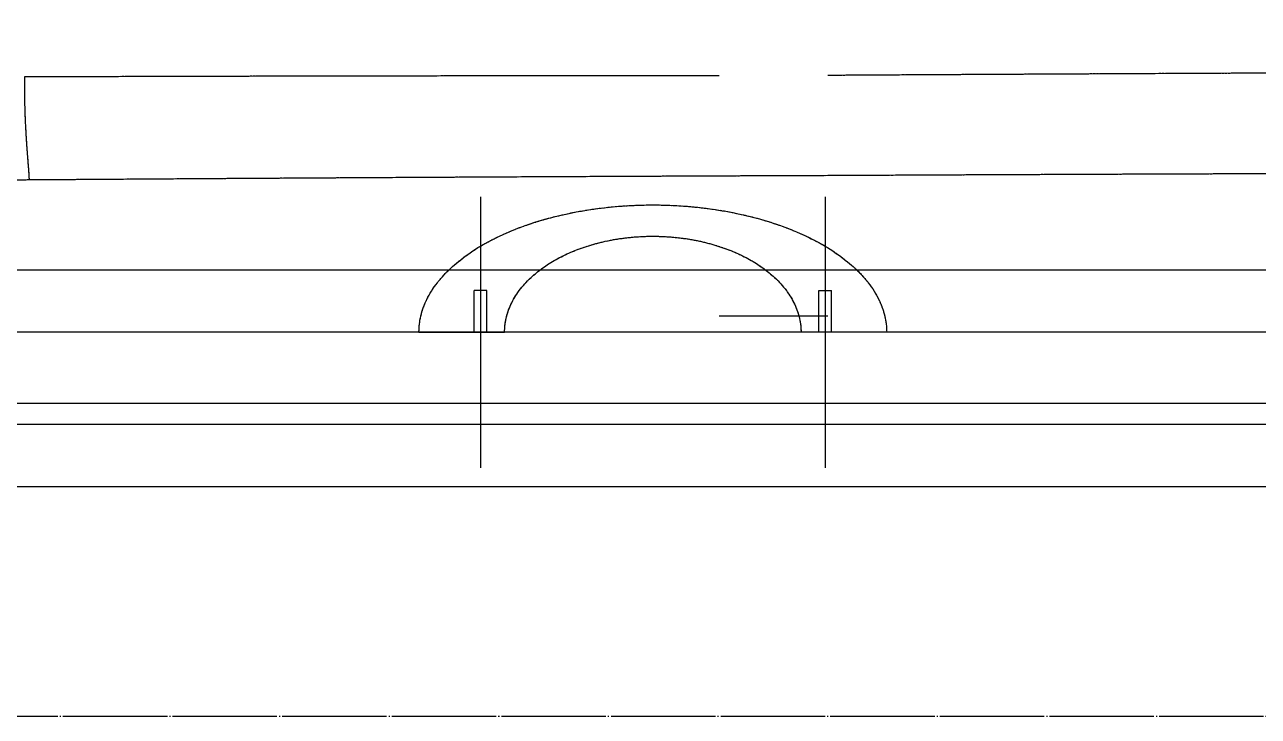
# Model space of a CAD drawing. Header units: millimetres. Extents: x 18456 to 179493, y -203649 to 469211.
# Drawn here: x 120464 to 121054, y -36871 to -36539 of the extents above; entities that cross this region are included whole.
import ezdxf

# ---------------------------------------------------------------- set-up
doc = ezdxf.new("R2010")
doc.units = ezdxf.units.MM
doc.linetypes.add('X-평면도(기본형)$0$CEN', pattern=[52.5, 50, -1, 0.5, -1])
doc.linetypes.add('X-평면도(기본형)$0$HIDDENX2', pattern=[0.75, 0.5, -0.25])
for name, color, linetype, true_color in [('X-평면도(기본형)$0$CEN', 1, 'X-평면도(기본형)$0$CEN', 0xff0000), ('X-평면도(기본형)$0$FIN', 9, 'Continuous', 0x808080), ('X-평면도(기본형)$0$FUR', 6, 'Continuous', 0xff00ff), ('X-평면도(기본형)$0$MC', 7, 'Continuous', 0x7f7fff), ('X-평면도(기본형)$0$W1', 2, 'Continuous', 0xffff00)]:
    doc.layers.add(name, color=color, linetype=linetype, true_color=true_color)

# ---------------------------------------------------------------- blocks, each defined once
blk = doc.blocks.new('X-평면도(기본형)$0$SB1703 1500')
at = {"layer": 'X-평면도(기본형)$0$FUR', "color": 1, "true_color": 0xff0000}
for p, q in [((607.5, 701.17), (607.5, 830.98)), ((772.5, 701.17), (772.5, 830.98))]:
    blk.add_line(p, q, dxfattribs=at)
at = {"layer": 'X-평면도(기본형)$0$FUR', "color": 8, "linetype": 'X-평면도(기본형)$0$HIDDENX2', "ltscale": 2, "true_color": 0x808080}
for p, q in [((607.5, 701.17), (607.5, 830.98)), ((772.5, 701.17), (772.5, 830.98)), ((578, 766.08), (610.5, 766.08)), ((604.5, 766.08), (604.5, 746)), ((610.5, 766.08), (619, 766.08)), ((610.5, 766.08), (610.5, 746)), ((769.5, 766.08), (761, 766.08)), ((802, 766.08), (769.5, 766.08)), ((769.5, 766.08), (769.5, 746)), ((775.5, 766.08), (775.5, 746)), ((610.5, 746), (604.5, 746)), ((769.5, 746), (775.5, 746))]:
    blk.add_line(p, q, dxfattribs=at)
at = {"layer": 'X-평면도(기본형)$0$FUR'}
for p, q in [((578, 766.08), (610.5, 766.08)), ((604.5, 766.08), (604.5, 746)), ((610.5, 766.08), (619, 766.08)), ((610.5, 766.08), (610.5, 746)), ((769.5, 766.08), (761, 766.08)), ((802, 766.08), (769.5, 766.08)), ((769.5, 766.08), (769.5, 746)), ((775.5, 766.08), (775.5, 746)), ((610.5, 746), (604.5, 746)), ((769.5, 746), (775.5, 746))]:
    blk.add_line(p, q, dxfattribs=at)
at = {"layer": 'X-평면도(기본형)$0$FUR', "color": 8, "linetype": 'X-평면도(기본형)$0$HIDDENX2', "ltscale": 2, "true_color": 0x808080}
for points, degree in [([(1500, 800), (750, 800), (0, 800)], 2), ([(106.13, 766.08), (692.17, 766.08), (1278.21, 766.08)], 2), ([(106.13, 736.37), (496.82, 736.37), (887.51, 736.37), (1278.21, 736.37)], 3), ([(604.95, 691.06), (796.86, 691.76), (988.58, 693.14)], 2), ([(988.58, 693.14), (988.58, 691.32), (988.58, 689.49), (990.82, 669.87), (990.82, 656.75), (990.82, 643.63)], 5), ([(206.07, 689.73), (405.57, 690.03), (604.95, 691.06)], 2)]:
    blk.add_open_spline(points, degree=degree, dxfattribs=at)
at = {"layer": 'X-평면도(기본형)$0$FUR'}
for points in [[(1500, 800), (750, 800), (0, 800)], [(106.13, 766.08), (692.17, 766.08), (1278.21, 766.08)]]:
    blk.add_open_spline(points, degree=2, dxfattribs=at)
for points in [[(802, 766.08), (802, 705.08), (690, 705.08), (578, 705.08), (578, 766.08)], [(761, 766.08), (761, 720.08), (690, 720.08), (619, 720.08), (619, 766.08)]]:
    blk.add_rational_spline(points, [1, 0.707106781187, 1, 0.707106781187, 1], degree=2, knots=[0, 0, 0, 1.570796, 1.570796, 3.141593, 3.141593, 3.141593], dxfattribs=at)
at = {"layer": 'X-평면도(기본형)$0$FUR', "color": 8, "linetype": 'X-평면도(기본형)$0$HIDDENX2', "ltscale": 2, "true_color": 0x808080}
for points in [[(802, 766.08), (802, 705.08), (690, 705.08), (578, 705.08), (578, 766.08)], [(761, 766.08), (761, 720.08), (690, 720.08), (619, 720.08), (619, 766.08)]]:
    blk.add_rational_spline(points, [1, 0.707106781187, 1, 0.707106781187, 1], degree=2, knots=[0, 0, 0, 1.570796, 1.570796, 3.141593, 3.141593, 3.141593], dxfattribs=at)
for points, degree, knots in [([(658.26, 758.14), (649.59, 758.14), (632.24, 758.14), (614.9, 758.14), (606.23, 758.14)], 3, [0, 0, 0, 0, 0.5, 1, 1, 1, 1]), ([(988.58, 693.14), (1008.97, 693.14), (1028.75, 693.83), (1048.52, 694.51), (1066.52, 695.84), (1084.59, 697.18), (1099.8, 699.09), (1115, 700.99), (1126.43, 703.35)], 2, [0, 0, 0, 0.25, 0.25, 0.5, 0.5, 0.75, 0.75, 1, 1, 1]), ([(206.53, 641.36), (273.18, 641.52), (339.8, 641.74), (439.77, 642.17), (472.96, 642.33), (523.02, 642.59), (539.64, 642.68), (572.91, 642.86), (589.66, 642.96), (606.23, 643.07)], 3, [0, 0, 0, 0, 0.5, 0.5, 0.75, 0.75, 0.875, 0.875, 1, 1, 1, 1]), ([(990.82, 643.63), (972.36, 643.57), (935.42, 643.46), (880.01, 643.32), (824.58, 643.22), (769.15, 643.14), (713.71, 643.08), (676.74, 643.07), (658.26, 643.06)], 3, [0, 0, 0, 0, 0.166654, 0.333314, 0.49998, 0.66665, 0.833324, 1, 1, 1, 1])]:
    blk.add_open_spline(points, degree=degree, knots=knots, dxfattribs=at)
at = {"layer": 'X-평면도(기본형)$0$FUR', "color": 8, "true_color": 0x808080}
for points, degree, knots in [([(658.26, 758.14), (649.59, 758.14), (632.24, 758.14), (614.9, 758.14), (606.23, 758.14)], 3, [0, 0, 0, 0, 0.5, 1, 1, 1, 1]), ([(988.58, 693.14), (1008.97, 693.14), (1028.75, 693.83), (1048.52, 694.51), (1066.52, 695.84), (1084.59, 697.18), (1099.8, 699.09), (1115, 700.99), (1126.43, 703.35)], 2, [0, 0, 0, 0.25, 0.25, 0.5, 0.5, 0.75, 0.75, 1, 1, 1]), ([(206.53, 641.36), (273.18, 641.52), (339.8, 641.74), (439.77, 642.17), (472.96, 642.33), (523.02, 642.59), (539.64, 642.68), (572.91, 642.86), (589.66, 642.96), (606.23, 643.07)], 3, [0, 0, 0, 0, 0.5, 0.5, 0.75, 0.75, 0.875, 0.875, 1, 1, 1, 1]), ([(990.82, 643.63), (972.36, 643.57), (935.42, 643.46), (880.01, 643.32), (824.58, 643.22), (769.15, 643.14), (713.71, 643.08), (676.74, 643.07), (658.26, 643.06)], 3, [0, 0, 0, 0, 0.166654, 0.333314, 0.49998, 0.66665, 0.833324, 1, 1, 1, 1])]:
    blk.add_open_spline(points, degree=degree, knots=knots, dxfattribs=at)
for points, degree in [([(106.13, 736.37), (496.82, 736.37), (887.51, 736.37), (1278.21, 736.37)], 3), ([(604.95, 691.06), (796.86, 691.76), (988.58, 693.14)], 2), ([(988.58, 693.14), (988.58, 691.32), (988.58, 689.49), (990.82, 669.87), (990.82, 656.75), (990.82, 643.63)], 5), ([(206.07, 689.73), (405.57, 690.03), (604.95, 691.06)], 2)]:
    blk.add_open_spline(points, degree=degree, dxfattribs=at)
blk = doc.blocks.new('X-평면도(기본형)$0$ba18601500')
at = {"layer": 'X-평면도(기본형)$0$MC'}
blk.add_lwpolyline([(0, -1860), (0, 0), (1500, 0), (1500, -1860)], close=True, dxfattribs=at)
at = {"layer": 'X-평면도(기본형)$0$FUR', "xscale": -1, "rotation": 180}
blk.add_blockref('X-평면도(기본형)$0$SB1703 1500', (0, -1060), dxfattribs=at)

msp = doc.modelspace()

# ---------------------------------------------------------------- linework, layer by layer
at = {"layer": 'X-평면도(기본형)$0$CEN'}
msp.add_line((119694.38, -36870.57), (121694.38, -36870.57), dxfattribs=at)
at = {"layer": 'X-평면도(기본형)$0$FIN'}
msp.add_line((119944.38, -36730.57), (121464.38, -36730.57), dxfattribs=at)
at = {"layer": 'X-평면도(기본형)$0$W1'}
msp.add_line((119804.38, -36760.57), (121639.38, -36760.57), dxfattribs=at)

# ---------------------------------------------------------------- block references
at = {"xscale": -1}
msp.add_blockref('X-평면도(기본형)$0$ba18601500', (121454.38, -34860.57), dxfattribs=at)

doc.saveas('drawing.dxf')
